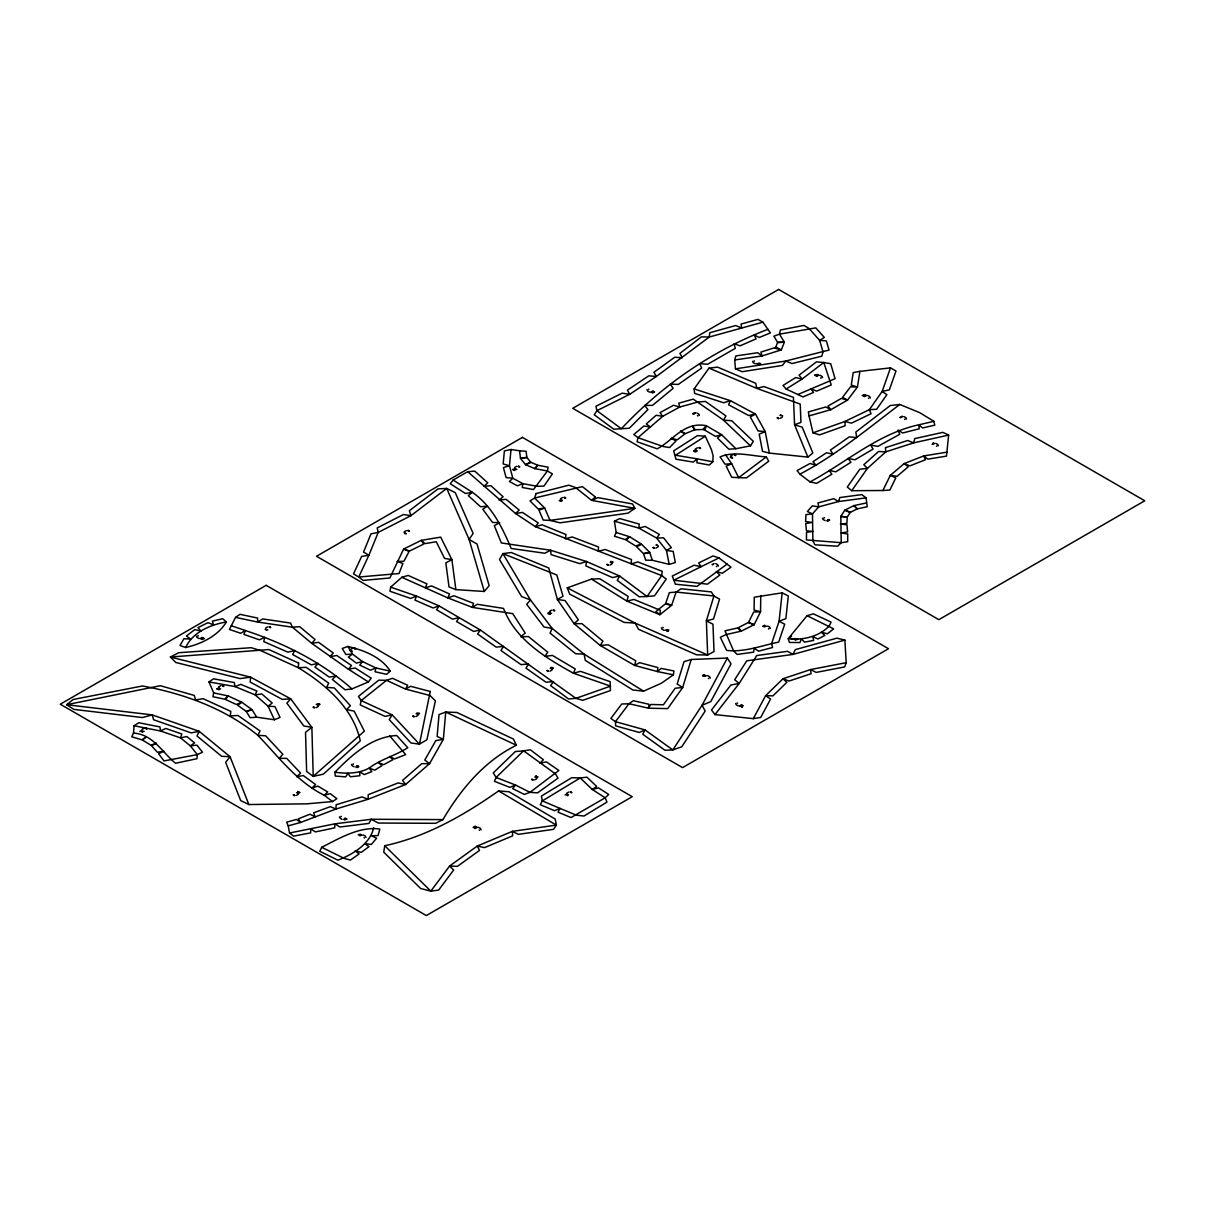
<?xml version="1.0" encoding="UTF-8"?>
<svg xmlns="http://www.w3.org/2000/svg" width="1205" height="1205" viewBox="0 0 1205 1205"><rect width="100%" height="100%" fill="white"/><g stroke="black" fill="none" stroke-linecap="round" stroke-linejoin="round"><path stroke-width="1.5" d="M760.762 595.616L760.551 611.748L754.119 624.702L741.346 631.104L725.802 634.674L720.364 637.309L726.66 650.429C744.404 652.462 761.545 645.579 778.701 642.114L784.696 624.205L779.093 621.253L782.165 592.86L754.27 597.198L754.104 610.107L760.551 611.748L753.682 612.019L748.546 622.383L738.394 627.639L741.346 631.104L737.4 627.986L724.973 630.848L733.679 651.077L737.234 654.42L753.592 652.161L754.119 648.245L758.563 651.182L772.541 647.507L771.607 643.651L779.093 621.253L785.856 618.647L788.326 595.933L782.165 592.86M712.848 461.771L713.089 455.701L711.492 449.766L705.302 436.21L697.514 435.608L673.716 450.836L675.93 459.195L693.297 462.102L697.273 458.879L712.848 461.771L709.293 465.04L696.836 462.72L697.273 458.879L675.553 455.249L705.302 436.21M133.499 733.092L134.056 725.756L138.801 722.744L159.949 726.931L160.491 730.983L180.539 737.897L190.315 745.85L197.349 754.616L196.927 758.698L175.553 763.262C162.238 752.538 153.216 734.327 133.499 733.092L131.782 736.797L141.934 739.825L146.182 736.888L142.506 740.096L150.806 745.157L156.545 743.229L151.529 745.759L157.358 752.236L163.835 751.318L158.578 753.712L164.016 760.927L197.349 754.616L202.515 752.176L196.897 745.157L190.315 745.85L194.623 742.898L186.79 736.526L180.539 737.897L181.85 733.996L165.808 728.468L160.491 730.983L134.056 725.756M851.724 490.691L882.888 490.51L890.299 475.388L904.232 463.579L923.693 455.942L927.775 459.15L946.482 456.123L948.636 435.08L942.807 432.369L914.791 438.605L913.616 442.868L885.826 451.845L878.535 451.483L863.819 464.723L867.419 468.399L851.724 490.691L847.296 487.046L859.858 469.212L867.419 468.399L885.826 451.845L885.434 447.688L907.681 440.503L913.616 442.868L948.636 435.08M511.01 449.495L509.474 465.778L512.833 478.234L522.819 483.642L536.903 486.278L543.967 486.127L552.372 473.881L547.416 470.974L534.749 468.625L525.546 464.678L520.485 458.367L519.551 450.791L511.01 449.495L504.383 450.911L503.163 463.94L509.474 465.778L503.404 467.585L506.1 477.572L512.833 478.234L509.399 481.503L517.382 485.826L522.819 483.642L522.232 487.468L533.499 489.561L547.416 470.974L548.139 467.194L538.002 465.296L534.749 468.625L537.686 465.22L530.336 462.072L525.546 464.678L530.908 462.479L526.856 457.418L526.088 451.288L519.551 450.791M673.369 674.83L673.941 670.989L661.138 668.368L657.388 671.562L634.613 665.431L600.226 645.458L574.032 623.633L557.403 599.518L548.742 567.992L511.312 552.523L502.862 553.622L499.503 559.481L521.599 596.55L530.486 599.97L552.131 628.377L584.094 654.149L643.575 691.158L661.364 683.25L673.369 674.83L657.388 671.562L657.84 667.57L639.629 662.66L634.613 665.431L635.773 660.807L608.254 644.826L600.226 645.458L602.922 641.15L581.97 623.693L574.032 623.633L578.385 619.837L565.085 600.557L557.403 599.518L563.021 596.249L556.815 574.996L502.862 553.622L530.486 599.97L526.721 604.323L544.042 627.037L552.131 628.377L550.067 633.122L575.644 653.743L584.094 654.149L585.299 660.385L632.881 689.998L643.575 691.158M384.741 845.744L383.762 852.176L420.635 888.492L430.818 891.128L438.635 890.103L453.667 870.025L449.601 866.034L430.818 891.128L384.741 845.744C426.48 836.782 463.97 815.198 498.599 790.947L509.007 791.76L555.234 819.084L556.379 825.109L553.517 829.356L518.316 834.342L512.366 831.345L477.24 846.061L449.601 866.034L457.418 866.365L479.53 850.399L477.24 846.061L484.561 847.612L512.667 835.833L512.366 831.345L556.379 825.109L498.599 790.947M890.48 367.871L859.903 371.351L857.448 387.016L847.522 400.105L830.848 409.685L809.052 415.891L812.983 432.836L819.566 434.885L845.112 425.772L844.916 421.464L869.362 409.67L876.638 409.263L886.88 394.683L882.165 391.459L890.48 367.871L895.993 370.974L889.335 389.848L882.165 391.459L869.362 409.67L871.064 413.722L851.513 423.151L844.916 421.464L812.983 432.836M390.706 587.151L389.953 591.248L410.619 598.418L416.538 596.098L439.162 605.949L480.328 630.004L575.9 698.343L582.723 700.316L610.438 690.555L610.152 681.653L580.494 671.336L573.444 673.234C545.443 657.689 515.604 639.735 503.509 608.405L477.331 604.292L472.36 607.38L447.868 597.921L401.822 577.3L390.706 587.151L416.538 596.098L414.897 600.075L433.017 607.953L439.162 605.949L436.526 609.73L452.432 619.129L459.045 617.683L456.59 621.554L473.61 631.42L480.328 630.004L477.617 634.011L496.144 647.13L503.464 646.407L500.964 650.534L520.982 664.618L528.483 664.015L525.982 668.142L545.986 682.211L553.502 681.608L550.61 685.57L568.534 698.96L575.9 698.343L610.528 686.142L573.444 673.234L575.222 668.941L552.432 655.43L544.946 656.333L547.778 652.206L528.408 636.556L520.711 636.782L525.214 633.047L512.712 613.646L472.36 607.38L473.505 603.328L453.908 595.752L447.868 597.921L449.555 593.96L431.511 585.916L425.305 587.859L426.932 583.853L408.149 575.418L401.822 577.3M213.692 692.89L212.924 696.716L224.522 699.156L228.197 695.948L241.753 702.199L252.026 709.64L256.68 717.186L274.424 719.762L280.042 717.427L274.966 706.597L268.082 706.22L255.144 694.878L234.99 686.579L208.977 681.925L213.692 692.89L228.197 695.948L225.516 699.487L236.361 704.488L241.753 702.199L237.716 705.271L245.941 711.221L252.026 709.64L246.392 711.643L250.113 717.683L256.68 717.186M373.671 827.654C370.191 844.193 352.463 854.511 337.912 860.189L319.777 851.272L321.69 847.311C339.343 838.394 359.512 826.163 379.846 829.04L378.054 835.562L371.441 835.803L376.593 838.213L371.321 844.479L364.844 843.636L368.986 846.648L361.244 852.402L355.174 850.835L359.09 853.968L350.459 860.054L344.359 858.457L321.69 847.311M734.719 359.964L735.863 355.942L757.749 352.719L762.087 355.942L781.292 349.902L784.365 342.205L779.484 334.147L780.358 330.019L803.961 325.44L808.977 328.408L819.641 340.352L823.015 351.83L821.825 356.183L792.031 363.549L785.765 361.033L735.457 368.866L734.719 359.964L762.087 355.942L760.912 352.056L776.276 347.236L781.292 349.902L775.297 348.305L777.752 342.13L784.365 342.205L777.782 342.642L773.866 336.18L779.484 334.147L815.8 327.881L824.325 337.445L819.641 340.352L826.359 340.879L829.055 350.053L785.765 361.033L782.422 365.416L742.175 371.697L735.457 368.866M691.248 659.496L682.678 687.513L667.706 708.615L648.516 708.194L628.98 703.72L621.69 704.036L610.89 718.406L615.484 721.69L645.037 729.914L672.812 749.917L681.789 746.784L705.181 711.055L702.048 705.256L727.368 658.051L731.013 663.865L710.769 701.641L702.048 705.256L672.812 749.917L664.979 750.263L642.762 734.252L645.037 729.914L639.283 732.459L615.619 725.877L615.484 721.69L628.98 703.72L633.318 700.692L648.938 704.277L648.516 708.194L650.685 704.503L663.443 704.774L675.192 688.206L682.678 687.513L677.165 684.063L684.018 661.65L691.248 659.496L727.368 658.051M846.181 662.69L844.675 666.922L816.207 672.405L810.604 669.558L783.009 678.746L765.627 695.662L753.321 718.647L714.987 714.61L711.507 709.971L730.893 685.027L739.207 683.431L756.725 655.565L787.588 651.303L792.95 654.405L844.886 640.111L846.181 662.69L810.604 669.558L811.07 673.716L789.004 681.066L783.009 678.746L786.835 682.346L772.932 695.872L765.627 695.662L770.582 699.051L760.732 717.442L753.321 718.647M616.192 532.505L614.43 536.21L625.259 539.629L629.718 536.782L641.482 544.148L649.691 552.402L652.312 560.265L669.167 564.362L675.327 562.554L673.158 551.408L666.455 550.429L656.635 538.078L638.891 528.106L614.399 521.238L616.192 532.505L629.718 536.782L626.133 540.051L635.547 545.94L641.482 544.148L636.692 546.829L643.259 553.441L649.691 552.402L643.591 553.893L645.699 560.189L652.312 560.265M368.399 681.955L348.396 669.227L351.514 665.552L336.813 655.49L330.034 656.635L333.258 652.99L318.602 642.325L311.688 643.319L348.396 669.227L355.189 667.992L371.2 678.159L368.399 681.955L351.935 688.899C321.328 661.696 284.079 643.259 245.383 630.546L240.684 633.273L229.417 629.432L235.562 617.367L239.991 614.324L257.614 618.06L257.584 622.036L292.454 627.202L299.714 626.69L315.108 639.584L311.688 643.319L292.454 627.202L290.571 623.06L262.69 618.933L257.584 622.036L235.562 617.367M216.945 688.763L219.024 689.817M265.175 629.447L266.682 629.567M406.236 533.77L404.247 532.595M318.979 703.976L320.048 704.368M350.143 650.58L352.146 651.739M299.699 792.664L297.71 791.474M512.818 469.393L514.821 470.553M514.234 468.85L515.74 468.971M358.171 834.884L359.482 834.854M359.09 834.357L360.867 834.327M359.557 835.683L360.867 835.652M360.461 835.155L362.238 835.125M551.001 667.706L553.366 668.112M610.965 561.41L613.014 562.509M693.869 413.134L695.345 412.984M695.059 451.212L695.978 451.498M758.111 363.639L756.348 363.669M758.984 363.187L758.186 363.368M759.481 364.452L757.719 364.467M666.802 630.155L665.039 630.2M667.706 629.658L666.802 629.959M814.791 375.117L817.246 374.424M816.207 375.252L814.791 375.312M703.856 676.306L705.166 676.276M704.774 675.779L706.537 675.749M863.428 394.833L865.205 394.803M763.91 626.766L765.22 626.736M764.829 626.239L766.591 626.208M795.164 639.102L793.387 639.132M796.023 638.65L794.773 638.605M788.221 638.695L807.064 615.695L813.345 613.827L831.073 622.096L829.221 626.043C818.511 636.903 802.997 640.277 788.221 638.695L789.426 642.446L799.939 642.551L801.37 638.816L804.533 642.144L813.691 640.412L812.803 636.647L817.984 638.981L824.807 635.457L821.343 632.218L827.353 633.815L833.649 628.859L807.064 615.695M185.691 647.522C192.74 631.992 210.529 624.777 226.389 621.916L222.699 618.737L212.396 621.102L213.496 624.868L208.043 622.639L198.012 627.579L200.964 631.043L194.743 629.613L186.414 636.014L190.541 639.057L183.913 638.725L180.027 645.503L185.691 647.522C201.34 643.907 217.819 636.15 226.389 621.916M692.965 413.646L695.33 413.225M694.185 413.902L692.995 413.918M553.321 668.429L551.935 668.263M693.613 450.836L695.074 450.986M750.489 445.85L753.321 441.331L731.736 420.756L723.497 420.108L693.267 399.141L678.716 403.178L679.71 407.049L662.78 416.267L637.942 437.686L637.099 441.768L657.252 448.832C673.535 440.081 684.063 421.524 706.235 425.666L721.584 434.659L735.878 448.712L750.489 445.85L723.497 420.108L725.952 415.936L705.452 401.446L697.876 402.003L679.71 407.049L673.58 405.242L660.024 412.622L662.78 416.267L656.138 415.288L646.287 423.919L650.459 427.052L643.862 426.013L633.83 434.523L637.942 437.686L663.127 446.513L669.573 447.537L676.035 440.94L671.2 438.274L677.331 439.78L684.771 433.996L680.494 431.044L685.449 433.589L695.104 429.643L692.559 426.088L694.276 429.778L705.226 429.447L706.235 425.666L703.163 429.191L715.454 436.376L721.584 434.659L717.442 437.942L728.874 449.209L735.878 448.712M288.221 825.862L289.546 833.001L334.9 823.828L371.215 819.279L378.34 823.045L435.728 823.301L442.958 819.596C460.822 789.275 484.289 761.018 516.403 745.262L513.42 739.042L456.891 712.471L445.73 712.05L439.027 714.58L437.129 736.436L443.35 739.358L429.567 763.639L405.573 784.53L368.128 799.261L335.954 809.022L300.572 822.473L288.221 825.862L286.67 822.156L296.55 819.445L300.572 822.473L298.358 818.813L309.941 814.218L315.062 816.719L313.662 812.803L330.381 806.642L335.954 809.022L336.165 804.729L361.907 796.927L368.128 799.261L368.233 794.698L398.177 782.919L405.573 784.53L402.575 780.373L421.765 763.669L429.567 763.639L424.793 760.054L435.818 740.623L443.35 739.358L445.73 712.05L516.403 745.262M142.491 732.279L140.744 730.953L139.825 731.48M220.651 688.914L219.566 688.959M316.282 704.473L317.518 704.473M551.589 613.33L550.369 613.36M697.349 450.971L695.601 449.631L694.683 450.158M567.736 795.752L565.989 794.426L565.085 794.954M202.786 637.927L200.135 638.424L201.054 638.951M653.351 391.505L650.7 392.002L651.619 392.529M473.309 827.172L475.975 826.645L475.056 826.118M474.695 827.971L477.346 827.443L476.442 826.916M816.177 375.87L818.843 375.342L817.924 374.815M863.91 396.129L866.576 395.586L865.657 395.059M900.105 417.201L902.771 416.674L901.852 416.147M741.994 705.332L739.403 705.799L740.322 706.326M694.758 451.423L693.658 451.137M695.963 451.77L694.773 451.755M551.016 667.465L552.236 667.465M807.877 457.102L769.362 453.095L765.22 431.571L755.445 414.053L730.471 400.693L723.663 402.771L694.592 393.357L694.125 388.914L709.007 368.128L717.608 367.148L755.776 383.326L756.71 388.356L800.225 404.097L800.948 422.413L794.577 424.778L807.877 457.102L812.848 453.005L802.199 427.157L794.577 424.778L793.432 397.379L763.88 386.549L756.71 388.356L709.007 368.128M453.125 480.027L450.233 483.762L465.522 493.523L472.24 492.243C491.911 505.889 502.184 527.263 511.191 548.471L544.826 553.261L550.58 550.233L586.474 561.5L619.656 576.035L647.04 596.52L654.496 595.827L666.229 579.078L661.696 575.583L535.351 526.66L515.559 513.541L467.691 471.682L453.125 480.027L472.24 492.243L468.308 495.632L480.539 506.748L487.528 506.13L482.798 509.233L492.544 522.473L499.714 522.669L494.306 525.681L501.355 542.958L550.58 550.233L551.077 554.631L579.786 563.654L586.474 561.5L585.871 565.928L612.426 577.557L619.656 576.035L617.261 580.358L639.177 596.746L647.04 596.52L661.696 575.583L662.223 571.306L637.807 561.937L631.179 563.88L631.45 559.512L605.106 549.48L598.252 551.348L598.524 546.98L572.194 536.963L565.341 538.831L566.049 534.553L542.069 524.823L535.351 526.66L538.243 522.895L522.413 512.396L515.559 513.541L519.204 510.046L506.085 499.322L499.171 500.12L503.103 496.746L490.932 485.69L483.958 486.323L487.769 482.844L474.755 471.125L467.691 471.682M714.987 714.61L739.207 683.431L734.658 679.771L746.784 660.807L792.95 654.405L795.36 649.6L836.903 638.168L844.886 640.111M334.87 772.224C351.649 755.098 371.622 736.797 396.701 735.532L407.787 747.702C395.647 755.61 380.84 759.075 369.107 768.127C358.608 773.776 346.407 773.776 334.87 772.224L335.276 776.035L345.699 776.879L347.899 773.279L350.339 776.803L359.798 775.719L359.708 771.908L364.347 774.604L371.878 771.562L369.107 768.127L374.74 770.131L382.015 765.657L378.219 762.524L383.777 764.648L392.86 759.722L389.577 756.394L394.592 758.939L405.693 754.601L389.592 735.758M484.289 591.474L489.155 585.645L477.014 544.012L469.107 539.433L446.724 488.432L438.002 488.899L409.384 510.679L410.95 515.65L378.219 532.414L370.989 533.845L363.533 552.086L368.896 555.219L358.744 577.029L363.097 580.403L389.893 577.978L403.6 549.058L421.313 540.337L440.699 537.144L451.89 559.617L455.867 589.606L484.289 591.474L469.107 539.433L473.143 533.423L455.234 492.619L446.724 488.432L410.95 515.65L403.389 514.535L377.195 527.941L378.219 532.414L368.896 555.219L361.636 556.424L353.502 573.881L358.744 577.029L399.036 573.535L402.892 563.488L397.063 561.425L403.901 561.274L409.128 551.393L403.6 549.058L409.564 551.031L423.738 544.058L421.313 540.337L425.019 543.621L436.255 541.753L444.555 558.397L451.89 559.617L445.835 562.901L449.013 586.895L455.867 589.606M142.687 731.134L141.512 730.802M560.446 500.903L559.256 500.542M390.315 671.155L386.564 674.318L375.041 671.757L375.915 667.962L362.539 661.575L352.432 654.059L347.914 646.483L342.25 648.456L345.865 654.511L352.432 654.059L348.335 657.102L356.409 663.112L362.539 661.575L359.753 665.1L370.462 670.206L375.915 667.962L390.315 671.155C381.247 656.951 363.805 650.188 347.914 646.483M899.774 404.458C867.48 428.98 835.969 455.264 799.879 474.168L797.062 470.568L810.076 463.473L816.131 465.311L812.953 461.726L826.449 452.779L833.016 454.119L830.396 450.083L849.344 436.843L856.71 437.581L855.836 432.023L890.284 405.528L899.774 404.458L919.566 412.592L933.905 421.313L934.794 425.139L922.653 427.956L918.722 424.838C878.174 433.574 846.015 462.63 810.046 481.895L799.879 474.168M766.35 456.861L738.65 477.662L731.736 477.3L726.163 466.154L731.691 463.729L738.65 477.662L746.543 477.858L768.7 461.214L766.35 456.861C751.242 456.047 734.598 450.7 720.048 456.906L725.049 464.181L731.691 463.729L725.44 454.616M727.097 564.045L696.957 586.398L675.342 584.184L672.3 576.035L694.155 565.22L701.099 566.696L718.963 557.915L731.013 567.178L722.382 573.219L716.312 571.592L719.852 575.041L707.425 584.169L673.776 580.223L701.099 566.696L698.689 562.976L712.983 555.942L718.963 557.915M208.977 681.925L213.496 678.822L234.297 682.542L234.99 686.579L240.759 684.365L256.876 691.007L255.144 694.878L261.831 693.96L272.194 703.027L268.082 706.22L274.424 719.762M332.55 801.551L336.873 798.674L330.245 793.643L324.266 795.27C296.882 781.729 278.566 756.77 257.825 735.291C224.838 708.42 183.913 693.628 142.476 685.976L73.189 699.487L66.606 704.714L73.867 709.384L142.386 717.547L152.252 714.896L199.217 731.33L230.08 756.725L248.863 804.533L306.974 803.84L332.55 801.551L324.266 795.27L327.7 791.941L317.924 786.112L312.05 787.98L315.59 784.53L303.283 775.553L296.671 776.743L300.617 773.113L286.7 758.382L279.274 758.322L282.829 754.255L265.672 735.818L257.825 735.291L260.069 730.968L238.003 715.484L230.26 715.921L230.818 711.402L203.118 698.674L195.617 700L194.261 695.436L160.325 685.705L66.606 704.714L152.252 714.896L153.607 719.746L191.173 732.881L199.217 731.33L197.002 736.014L221.69 756.333L230.08 756.725L225.651 762.343L240.669 800.572L248.863 804.533M786.127 389.019L803.042 396.942L813.541 392.423L810.98 388.869L816.613 391.113L831.239 384.967L823.768 362.494L816.433 361.907L799.081 375.177L802.078 379.078L795.737 377.542L782.979 385.48L786.127 389.019L802.078 379.078L823.768 362.494L830.697 363.744L835.08 378.686L797.861 394.517M203.344 638.168L204.488 638.56L201.973 639.478M514.595 467.51L516.659 466.32M404.247 531.797L406.311 530.622M514.595 469.619L512.833 469.619M404.488 533.529L406.251 533.559M516.885 469.363L515.348 469.453M652.523 393.056L654.586 391.866L653.667 391.866M265.537 628.106L267.6 626.916M267.826 629.959L266.305 630.079M141.889 729.492L143.952 728.302M218.707 686.88L220.771 685.69M218.03 688.07L218.933 687.543L219.446 688.808M144.178 731.345L142.687 731.525M218.707 688.989L216.975 689.004M560.551 498.704L562.615 497.514M561.922 501.069L560.4 501.205M695.375 448.968L697.424 447.793M350.55 649.495L352.598 648.305M351.92 650.805L350.143 650.775M780.93 414.821L780.012 415.348L782.708 415.906M780.253 418.376L782.301 417.186M730.667 455.972L732.73 454.782M317.352 703.795L318.903 703.705M318.964 705.256L318.045 705.784L317.548 704.518M316.222 707.636L318.271 706.446M612.727 561.635L610.995 561.666M609.986 565.07L612.05 563.88M656.017 548.079L658.081 546.889M549.601 611.357L551.664 610.167M548.908 612.547L549.826 612.019L550.324 613.285M419.355 713.285L418.21 713.947L417.066 712.758M415.921 716.598L417.984 715.409M297.936 792.408L299.699 792.438M296.34 795.436L298.388 794.246M355.746 766.983L357.81 765.793L356.891 765.793M714.143 563.488L712.095 564.678L713.014 564.678M932.926 443.515L933.845 442.988M550.022 671.155L552.071 669.965M826.735 520.786L828.799 519.596L827.88 519.596M827.654 521.313L829.703 520.123L828.799 520.123M667.208 631.45L668.127 630.923M343.591 819.46L345.654 818.27L344.735 818.27M345.88 818.662L347.025 819.054L344.51 819.987M764.768 625.154L762.705 626.344L763.624 626.344M536.3 775.809L535.382 776.336L538.063 776.894M534.689 779.906L536.752 778.716M796.595 638.876L797.74 639.268L795.225 640.186M566.681 793.236L568.745 792.047M741.572 707.049L742.491 706.522M614.399 521.238L619.686 518.572L639.268 524.07L638.891 528.106L645.187 526.434L659.376 534.402L656.635 538.078L663.503 537.761L671.351 547.627L666.455 550.429L669.167 564.362M768.022 329.296C712.321 350.504 662.102 385.359 621.358 428.724L613.812 429.221L594.246 414.791L596.897 410.694L629.658 394.351L656.348 376.487L709.293 337.023L762.901 322.172L770.402 332.911L759.376 337.46L754.225 334.99L756.107 338.861L740.051 345.835L734.146 343.711L735.276 348.35L707.651 364.272L699.623 363.624L701.687 368.037L678.295 384.44L670.372 384.109L673.113 388.371L652.508 405.392L644.63 405.377L647.913 409.58L629.296 428.257L621.358 428.724L596.897 410.694L595.948 406.236L622.157 393.161L629.658 394.351L627.428 390.119L648.787 375.84L656.348 376.487L653.908 372.285L674.71 357.252L682.376 357.704L679.891 353.396L701.431 336.843L709.293 337.023L709.73 332.746L735.668 325.546L741.723 328.001L741.045 324.055L757.99 319.385L762.901 322.172M567.254 587.844L591.519 579.093L599.804 578.746L628.151 596.4L626.946 601.144L659.933 614.716L671.667 605.256L676.125 592.062L681.051 588.778L711.312 591.911L713.947 595.978L719.566 599.111L713.496 619.024L706.371 620.861L707.681 655.023L696.52 654.797L638.53 629.281L635.216 623.121L567.254 587.844L569.724 594.14L624.085 622.383L635.216 623.121L707.681 655.023L714.023 651.528L712.968 624.19L706.371 620.861L713.947 595.978L676.125 592.062L669.332 592.664L665.763 603.208L671.667 605.256L665.22 604.021L655.836 611.598L659.933 614.716L660.385 610.317L633.996 599.457L626.946 601.144L591.519 579.093M932.128 444.374L934.191 443.711L933.047 443.048M668.926 630.064L666.862 630.727L668.007 631.375M743.289 705.663L741.226 706.326L742.37 706.989M652.417 391.007L653.351 391.203M817.08 376.352L816.222 376.186M864.813 396.596L863.91 396.385M901.054 417.653L900.135 417.487M201.853 637.445L202.802 637.626M741.12 704.805L742.054 705M474.228 827.654L473.369 827.489M475.598 828.438L474.74 828.287M933.905 421.313L918.722 424.838L919.249 428.784L902.681 432.972L898.011 430.08L899.758 434.282L877.933 446.347L870.733 445.157L873.083 449.104L854.993 459.783L848.109 458.502L850.986 462.223L835.803 471.803L829.13 470.477L831.887 474.213L816.613 483.356L810.046 481.895M866.244 502.982L853.908 505.603L844.81 510.167L840.804 516.358L841.211 542.687L837.671 546.226L815.002 544.796L812.878 540.894L812.486 513.902L818.722 506.868L838.529 501.551L866.064 497.876L867.254 506.748L857.373 508.841L853.908 505.603L857.252 508.871L849.977 512.532L844.81 510.167L850.474 512.095L847.266 517.05L840.804 516.358L847.236 517.246L846.904 523.392L840.382 524.039L846.934 524.732L847.627 531.902L841.241 533.017L847.717 533.981L847.687 541.723L841.211 542.687L806.416 539.915L806.552 532.339L813.044 531.435L806.476 530.772L805.663 523.588L812.019 522.443L805.588 521.479L805.964 514.64L812.486 513.902L807.35 511.492L812.336 505.874L818.722 506.868L817.969 502.952L833.83 498.689L838.529 501.551L839.84 497.545L861.846 494.607L866.064 497.876M518.512 466.681L519.37 466.501M777.526 418.21L778.385 418.03M699.292 448.139L700.15 447.959M734.598 455.129L735.457 454.963M564.467 497.861L565.326 497.68M408.164 530.968L409.022 530.787M269.453 627.278L270.312 627.097M653.306 547.913L654.164 547.733M607.275 564.904L608.133 564.723M354.466 648.652L355.324 648.471M553.517 610.513L554.375 610.348M222.624 686.037L223.482 685.871M145.805 728.663L146.664 728.483M313.496 707.456L314.354 707.275M547.296 670.974L548.155 670.793M413.21 716.418L414.068 716.237M293.613 795.27L294.472 795.089M531.977 779.725L532.836 779.545M570.598 792.393L571.456 792.227M859.903 371.351L853.215 372.586L851.242 385.103L857.448 387.016L850.519 386.82L842.581 397.304L847.522 400.105L841.301 398.418L827.956 406.085L830.848 409.685L825.802 406.959L808.374 411.929L809.052 415.891M947.085 452.146L923.693 455.942L925.38 459.783L909.82 465.898L904.232 463.579L908.193 466.862L897.047 476.321L890.299 475.388L895.797 477.918L889.862 490.028L882.888 490.51M351.935 688.899L345.067 689.772L332.324 679.424L335.999 675.975L329.206 677.09L314.912 667.058L318.12 663.428L311.312 664.844L292.634 654.511L294.788 650.519L287.859 652.176L263.805 641.617L264.708 637.325L259.421 639.84L243.952 634.417L245.383 630.546L231.3 625.741M442.958 819.596L371.215 819.279L368.956 823.392L339.9 827.022L334.9 823.828L334.689 827.85L315.379 831.917L310.739 828.92L310.679 832.866L293.704 836.134L289.546 833.001M769.362 453.095L762.524 451.348L759.21 434.131L765.22 431.571L758.081 430.953L750.263 416.96L755.445 414.053L748.546 415.469L728.573 404.775L730.471 400.693L694.125 388.914M867.721 395.451L869.769 396.641M903.916 416.538L905.979 417.728M862.223 395.451L863.141 395.978L863.443 395.059M819.987 375.207L822.051 376.397M935.788 443.32L937.851 444.509M760.686 363.805L759.783 363.277L759.481 364.241M753.14 362.615L755.204 363.805M696.791 412.969L698.855 414.159M647.492 390.947L649.555 392.137M823.075 519.46L825.139 520.65M715.755 563.624L717.819 564.814M656.017 545.172L656.71 544.524L658.307 545.97M560.325 499.623L562.389 500.286M790.194 638.078L792.242 639.268M767.736 626.073L769.799 627.263M612.276 562.961L610.212 562.298M661.831 629.131L663.895 630.32M707.681 675.613L709.745 676.803M736.195 704.744L738.258 705.934M552.312 669.031L550.248 668.383M566.455 794.155L568.504 794.818M536.978 777.782L534.93 777.135M418.557 713.224L419.476 713.752M418.21 714.475L416.162 713.812M196.942 637.37L198.991 638.56M478.49 827.308L480.554 828.498M352.086 765.657L354.15 766.847M298.629 793.327L296.566 792.664M339.931 818.135L341.994 819.325M363.383 834.99L365.431 836.18M734.161 454.737A2.485 1.431 0 0 1 734.899 454.451M735.878 455.354A1.702 0.979 0 0 1 735.246 455.58M730.742 456.846A2.47 1.431 0 0 1 732.595 457.915M732.203 458.141A2.47 1.431 0 0 1 730.366 457.072M717.879 565.642A2.485 1.431 0 0 1 718.391 566.064M716.824 566.636A1.702 0.979 0 0 1 716.433 566.275M906.039 418.557A2.485 1.431 0 0 1 906.552 418.979M905 419.536A1.702 0.979 0 0 1 904.609 419.174M269.031 626.886A2.485 1.431 0 0 1 269.769 626.585M270.748 627.489A1.702 0.979 0 0 1 270.116 627.715M937.912 445.323A2.485 1.431 0 0 1 938.424 445.76M936.872 446.317A1.702 0.979 0 0 1 936.481 445.955M778.822 418.421A2.485 1.431 0 0 1 778.068 418.707M777.105 417.819A1.702 0.979 0 0 1 777.722 417.593M354.029 648.26A2.485 1.431 0 0 1 354.782 647.974M355.746 648.862A1.702 0.979 0 0 1 355.113 649.088M654.586 548.124A2.485 1.431 0 0 1 653.848 548.411M652.884 547.522A1.702 0.979 0 0 1 653.502 547.296M698.915 414.987A2.485 1.431 0 0 1 699.412 415.409M697.861 415.966A1.702 0.979 0 0 1 697.469 415.605M407.742 530.577A2.485 1.431 0 0 1 408.48 530.29M409.459 531.179A1.702 0.979 0 0 1 408.826 531.405M352.026 764.829A2.485 1.431 0 0 1 351.514 764.407M353.065 763.85A1.702 0.979 0 0 1 353.457 764.211M356.575 767.329A2.47 1.431 0 0 1 358.427 766.275M358.804 766.5A2.47 1.431 0 0 1 356.966 767.555M823 518.632A2.485 1.431 0 0 1 822.503 518.21M824.054 517.638A1.702 0.979 0 0 1 824.446 517.999M570.176 792.001A2.485 1.431 0 0 1 570.914 791.715M571.878 792.619A1.702 0.979 0 0 1 571.26 792.845M564.045 497.469A2.485 1.431 0 0 1 564.784 497.183M565.763 498.072A1.702 0.979 0 0 1 565.13 498.298M414.49 716.629A2.485 1.431 0 0 1 413.752 716.93M412.773 716.026A1.702 0.979 0 0 1 413.405 715.8M533.258 779.936A2.485 1.431 0 0 1 532.52 780.238M531.556 779.334A1.702 0.979 0 0 1 532.173 779.108M294.909 795.481A2.485 1.431 0 0 1 294.156 795.767M293.192 794.878A1.702 0.979 0 0 1 293.824 794.652M339.87 817.306A2.485 1.431 0 0 1 339.358 816.885M340.925 816.312A1.702 0.979 0 0 1 341.301 816.674M548.591 671.185A2.485 1.431 0 0 1 547.838 671.486M546.874 670.582A1.702 0.979 0 0 1 547.507 670.357M608.555 565.115A2.485 1.431 0 0 1 607.817 565.401M606.838 564.512A1.702 0.979 0 0 1 607.471 564.286M553.08 610.137A2.485 1.431 0 0 1 553.833 609.835M554.797 610.739A1.702 0.979 0 0 1 554.18 610.965M548.305 613.029A2.47 1.431 0 0 1 550.143 614.083M549.751 614.309A2.47 1.431 0 0 1 547.913 613.255M647.431 390.119A2.485 1.431 0 0 1 646.919 389.697M648.471 389.125A1.702 0.979 0 0 1 648.862 389.501M480.614 829.326A2.485 1.431 0 0 1 481.126 829.748M479.575 830.305A1.702 0.979 0 0 1 479.183 829.944M314.791 707.666A2.485 1.431 0 0 1 314.038 707.968M313.074 707.064A1.702 0.979 0 0 1 313.692 706.838M736.135 703.916A2.485 1.431 0 0 1 735.622 703.479M737.174 702.922A1.702 0.979 0 0 1 737.565 703.283M869.844 397.469A2.485 1.431 0 0 1 870.341 397.906M868.79 398.463A1.702 0.979 0 0 1 868.398 398.102M222.202 685.66A2.485 1.431 0 0 1 222.94 685.359M223.919 686.263A1.702 0.979 0 0 1 223.287 686.489M196.867 636.541A2.485 1.431 0 0 1 196.37 636.12M197.921 635.562A1.702 0.979 0 0 1 198.313 635.924M698.855 447.748A2.485 1.431 0 0 1 699.608 447.462M700.572 448.35A1.702 0.979 0 0 1 699.939 448.576M822.111 377.225A2.485 1.431 0 0 1 822.623 377.647M821.057 378.219A1.702 0.979 0 0 1 820.665 377.858M709.805 677.632A2.485 1.431 0 0 1 710.317 678.054M708.766 678.626A1.702 0.979 0 0 1 708.374 678.264M704.789 674.86A2.47 1.431 0 0 1 702.952 675.93M702.56 675.704A2.47 1.431 0 0 1 704.413 674.634M769.859 628.091A2.485 1.431 0 0 1 770.372 628.513M768.82 629.085A1.702 0.979 0 0 1 768.429 628.724M145.383 728.272A2.485 1.431 0 0 1 146.121 727.971M147.1 728.874A1.702 0.979 0 0 1 146.468 729.1M365.507 837.008A2.485 1.431 0 0 1 366.004 837.43M364.452 837.987A1.702 0.979 0 0 1 364.061 837.626M661.756 628.317A2.485 1.431 0 0 1 661.259 627.88M662.81 627.323A1.702 0.979 0 0 1 663.202 627.685M753.08 361.786A2.485 1.431 0 0 1 752.568 361.364M754.119 360.807A1.702 0.979 0 0 1 754.511 361.169M518.09 466.29A2.485 1.431 0 0 1 518.828 465.989M519.792 466.892A1.702 0.979 0 0 1 519.174 467.118M790.118 637.249A2.485 1.431 0 0 1 789.621 636.827M791.173 636.27A1.702 0.979 0 0 1 791.565 636.632M430.26 691.474L419.445 744.148L411.01 742.988L389.215 719.581L392.182 714.881L361.184 700.587L358.472 696.385L378.762 680.162L386.534 680.328L392.469 678.279L407.651 685.268L405.513 689.064L386.534 680.328L361.184 700.587L360.25 704.94L385.043 716.373L392.182 714.881L419.445 744.148L426.916 739.75L435.382 700.843L430.019 695.511L405.513 689.064L410.634 686.308L430.26 691.474M298.614 663.096L298.328 667.736C325.742 684.515 353.351 708.163 360.265 740.909L323.301 774.197L313.225 776.351L306.627 771.501L305.528 732.294L311.869 727.338L290.706 698.825L250.595 677.165L170.387 657.026L178.702 652.703L251.318 647.703L261.154 650.79L298.328 667.736L306.13 667.314L328.724 683.069L326.555 687.422L334.297 687.919L350.369 705.693L346.648 709.64L354.134 711.101L364.377 731.164L313.225 776.351L311.869 727.338L303.796 725.952L286.865 703.148L290.706 698.825L282.271 699.382L250.188 682.06L250.595 677.165L239.991 678.581L175.825 662.479L170.387 657.026L268.881 649.555L298.614 663.096M536.074 493.568L534.598 498.026L530.019 500.903L538.078 508.917L544.675 508.043L550.007 520.409L560.054 522.819L627.986 513.164L634.93 508.329L632.565 503.976L597.921 497.62L591.625 500.376L575.568 487.543L568.85 485.178L536.074 493.568M496.099 777.481L494.412 781.322L509.926 787.377L515.484 785.027L529.974 792.348L537.581 792.845L558.02 778.114L555.52 773.941L523.603 750.82L515.303 751.574L493.282 772.902L496.099 777.481L515.484 785.027L512.667 788.582L524.265 794.426L529.974 792.348L558.894 770.462L546.377 761.891L539.87 763.232L543.41 759.737L530.396 749.811L523.603 750.82L496.099 777.481M542.325 800.918L540.277 804.684L554.526 810.709L560.129 808.45L576.427 815.198L583.973 816.041L606.974 802.108L605.166 797.8L592.348 789.501L580.192 777.963L571.727 777.692L541.422 796.053L542.325 800.918L560.129 808.45L557.975 812.155L571.019 817.562L605.166 797.8L608.721 794.472L598.463 787.844L592.348 789.501L596.671 786.413L586.94 777.18L580.192 777.963L542.325 800.918M595.27 496.912L591.625 500.376L634.93 508.329L550.007 520.409L543.199 520.063L538.936 510.182L544.675 508.043L534.598 498.026L582.422 486.639L595.27 496.912M266.169 585.329L60.25 704.217L426.329 915.559L632.248 796.686L266.169 585.329M522.428 437.385L316.508 556.273L682.572 767.615L888.492 648.727L522.428 437.385M778.671 289.441L572.752 408.314L938.831 619.671L1144.75 500.783L778.671 289.441M526.841 457.343L520.485 458.367L526.856 457.418M754.119 624.702L748.606 622.518L754.119 624.702"/></g></svg>
